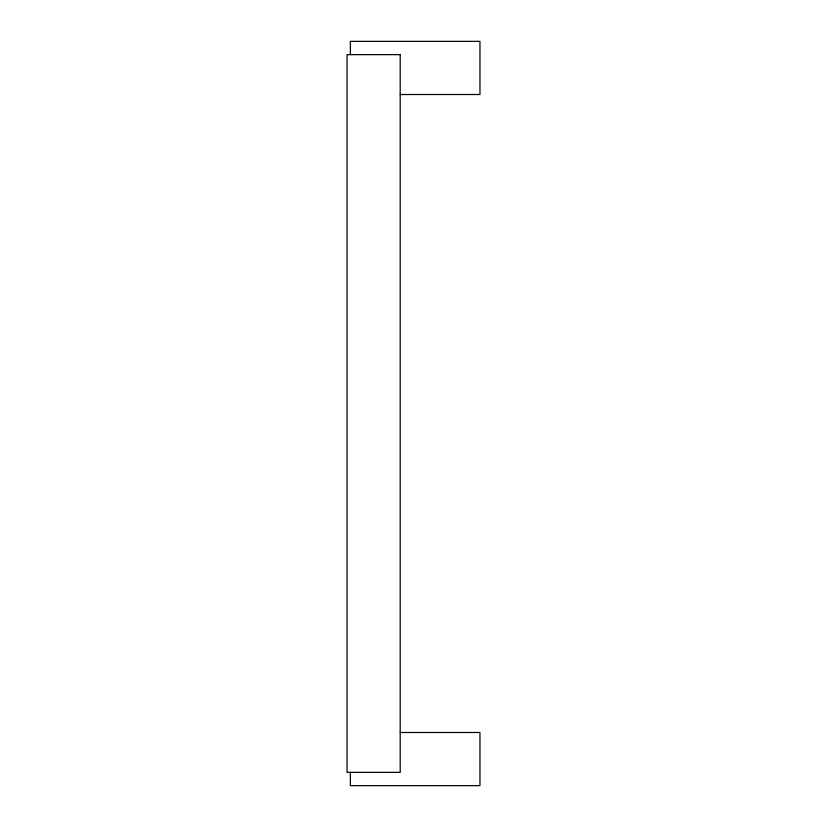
<?xml version="1.0" encoding="UTF-8"?>
<svg xmlns="http://www.w3.org/2000/svg" width="827" height="827" viewBox="0 0 827 827"><rect width="100%" height="100%" fill="white"/><g stroke="black" fill="none" stroke-linecap="round" stroke-linejoin="round"><path stroke-width="1.24" d="M400.206 94.516L479.96 94.516L479.96 41.35L350.369 41.35L350.369 54.644M400.206 732.484L479.96 732.484L479.96 785.65L350.369 785.65L350.369 772.356M400.206 54.644L347.04 54.644L347.04 772.356L400.206 772.356L400.206 54.644"/></g></svg>
